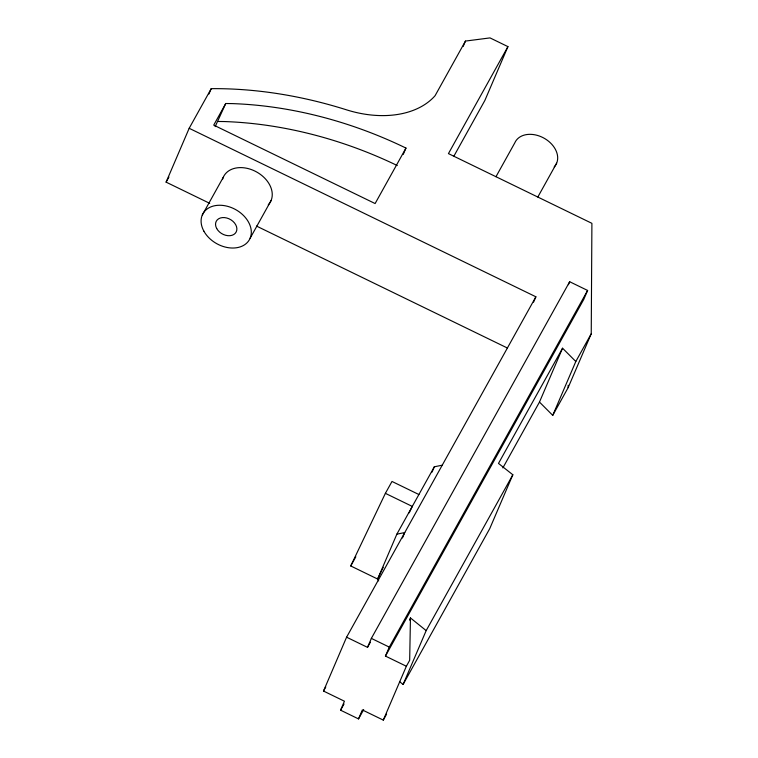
<?xml version="1.0" encoding="UTF-8"?>
<svg xmlns="http://www.w3.org/2000/svg" width="758" height="758" viewBox="0 0 758 758"><rect width="100%" height="100%" fill="white"/><g stroke="black" fill="none" stroke-linecap="round" stroke-linejoin="round"><path stroke-width="1.14" d="M552.734 415.356L575.815 361.5L562.559 348.206L539.478 402.062L552.734 415.356L568.159 387.613L568.178 385.263M568.159 387.613L591.24 333.757L591.903 223.335L448.442 153.609L507.936 46.617L490.009 37.9L465.459 41.074L435.073 95.716A91.273 62.014 23.2 0 1 346.434 109.806A332.734 226.073 23.2 0 0 211.217 88.658L189.178 128.292L166.097 182.138L209.701 203.333M399.599 681.65L403.095 684.465L426.176 630.609L410.448 617.931L409.671 660.303L406.364 666.244L383.283 720.1L362.362 709.933L358.515 718.906L340.579 710.189L344.426 701.216L323.505 691.05L346.586 637.194L535.878 296.785L189.178 128.292M208.914 94.039L211.217 88.658M215.177 126.614L225.732 103.514L232.194 103.6A312.77 212.505 23.2 0 1 405.966 148.075L403.247 154.414M463.157 46.456L465.459 41.074M507.936 46.617L484.864 100.454L453.966 156.015M442.227 465.204L434.325 466.786L396.86 534.153L377.626 579.036L378.64 580.884M402.451 537.962L404.298 533.651M432.032 472.13L434.325 466.786M346.586 637.194L367.507 647.36L371.354 638.388L569.675 281.73L587.611 290.447L583.764 299.419L385.443 656.077L406.364 666.244M533.566 302.167L535.878 296.785M385.443 656.077L389.29 647.105L587.611 290.447M409.528 620.091L410.448 617.931M568.396 284.714L569.675 281.73M562.559 348.206L498.489 463.422L512.834 474.773L489.744 528.629L403.095 684.465M383.235 567.287L377.626 579.036L350.727 565.961L385.386 493.344L392 481.453L418.899 494.529M409.225 512.825L412.286 506.42L385.386 493.344M166.097 182.138L168.93 177.059M225.732 103.514L213.728 125.117L375.115 203.551L405.966 148.075M202.301 215.016L223.231 177.372M250.112 238.258L271.051 200.614M495.978 176.699L514.786 142.883A23.29 17.046 29.1 0 1 545.116 138.799A23.29 17.046 29.1 0 1 554.174 166.94M537.82 197.042L556.628 163.216M350.727 565.961L355.834 556.779M323.505 691.05L325.788 686.947M367.507 647.36L370.387 642.197M340.579 710.189L344.028 703.992M358.515 718.906L363.688 709.602M502.867 467.904L539.478 402.062M426.176 630.609L512.834 474.773M575.815 361.5L591.24 333.757M383.283 720.1L386.589 714.159M396.86 534.153L404.763 532.571M218.039 121.469L224.501 121.555A312.77 212.505 23.2 0 1 397.268 165.538M256.498 226.073L507.472 348.055M371.354 638.388L389.29 647.105M222.558 179.305A26.615 19.481 29.1 0 1 256.687 172.009A26.615 19.481 29.1 0 1 268.247 204.859M216.712 228.546A11.313 8.281 29.1 0 0 235.179 233.388A11.313 8.281 29.1 0 0 226.737 217.991A11.313 8.281 29.1 0 0 216.712 228.546M203.855 231.114A26.615 19.481 29.1 0 0 247.307 242.513A26.615 19.481 29.1 0 0 227.447 206.29A26.615 19.481 29.1 0 0 203.855 231.114"/></g></svg>
